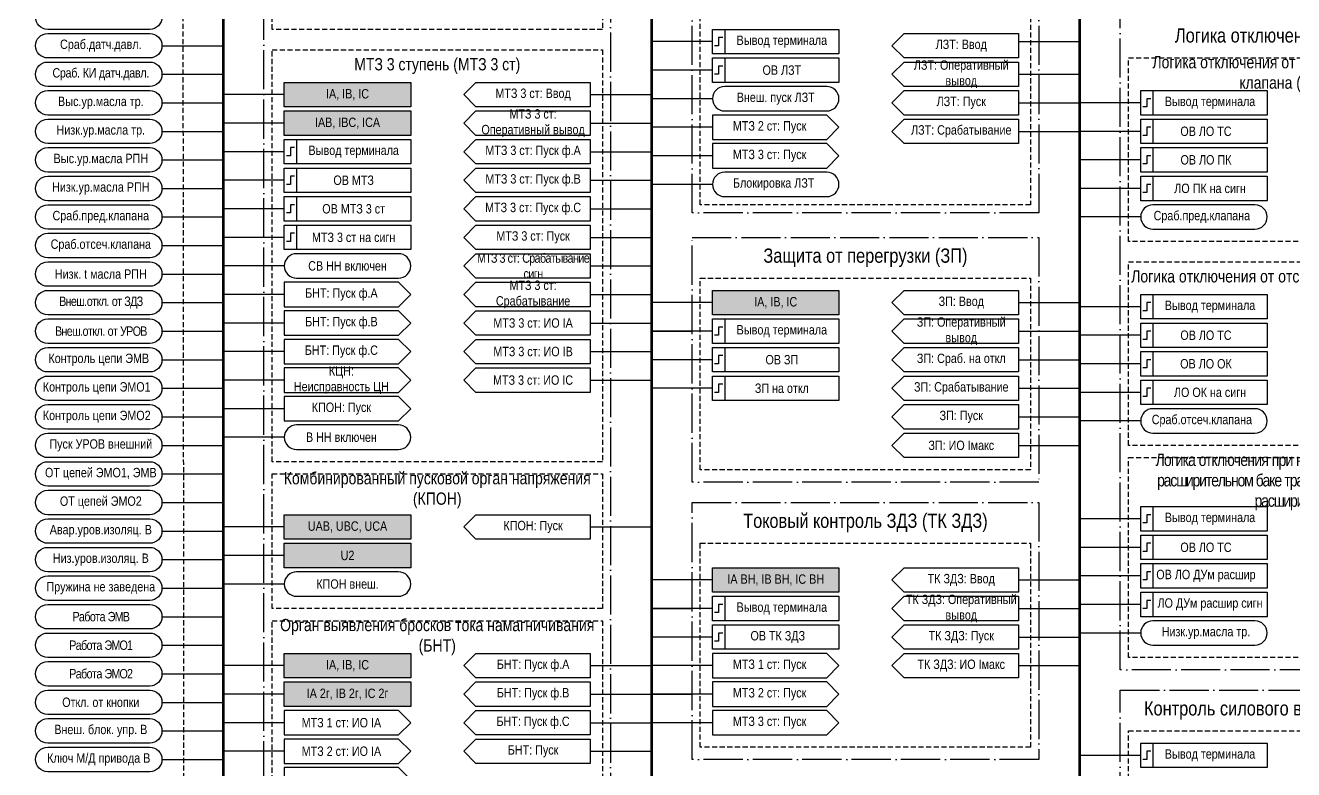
# Model space of a CAD drawing. Header units: millimetres. Extents: x -1595 to 2157, y 0 to 879.
# Drawn here: x -1393.5 to -1082.5, y 345.5 to 528 of the extents above; entities that cross this region are included whole.
import ezdxf

# ---------------------------------------------------------------- set-up
doc = ezdxf.new("R2010")
doc.units = ezdxf.units.MM
doc.linetypes.add('ACAD_ISO04W100', pattern=[30, 24, -3, 0, -3])
doc.linetypes.add('штриховая2', pattern=[0.375, 0.25, -0.125])
doc.layers.add('TEXT', color=7, linetype='Continuous', lineweight=25)
doc.styles.add('2.5_Gost_RD', font='ARIALN.TTF', dxfattribs={"height": 2.5})
doc.styles.add('3.5_Gost_RD', font='ARIALN.TTF', dxfattribs={"height": 3.5})

msp = doc.modelspace()

# ---------------------------------------------------------------- hatches: boundary and pattern name
at = {"ltscale": 100, "true_color": 0xef8637}
h = msp.add_hatch(color=30, dxfattribs=at)
h.dxf.hatch_style = 1
h.paths.add_polyline_path([(-1330, 514), (-1299, 514), (-1299, 508), (-1330, 508)])
h = msp.add_hatch(color=30, dxfattribs=at)
h.dxf.hatch_style = 1
h.paths.add_polyline_path([(-1330, 507), (-1299, 507), (-1299, 501), (-1330, 501)])
h = msp.add_hatch(color=30, dxfattribs=at)
h.dxf.hatch_style = 1
h.paths.add_polyline_path([(-1225, 463), (-1194, 463), (-1194, 457), (-1225, 457)])
h = msp.add_hatch(color=30, dxfattribs=at)
h.dxf.hatch_style = 1
h.paths.add_polyline_path([(-1330, 408), (-1299, 408), (-1299, 402), (-1330, 402)])
h = msp.add_hatch(color=30, dxfattribs=at)
h.dxf.hatch_style = 1
h.paths.add_polyline_path([(-1330, 401), (-1299, 401), (-1299, 395), (-1330, 395)])
h = msp.add_hatch(color=30, dxfattribs=at)
h.dxf.hatch_style = 1
h.paths.add_polyline_path([(-1225, 395), (-1194, 395), (-1194, 389), (-1225, 389)])
h = msp.add_hatch(color=30, dxfattribs=at)
h.dxf.hatch_style = 1
h.paths.add_polyline_path([(-1330, 374), (-1299, 374), (-1299, 368), (-1330, 368)])
h = msp.add_hatch(color=30, dxfattribs=at)
h.dxf.hatch_style = 1
h.paths.add_polyline_path([(-1330, 367), (-1299, 367), (-1299, 361), (-1330, 361)])

# ---------------------------------------------------------------- linework, layer by layer
at = {"lineweight": 100, "ltscale": 100}
for p, q in [((-1345, 744), (-1345, 112)), ((-1240, 744), (-1240, 112)), ((-1135, 744), (-1135, 112))]:
    msp.add_line(p, q, dxfattribs=at)
at = {"ltscale": 100}
for p, q in [((-1360, 523), (-1345, 523)), ((-1225, 524), (-1240, 524)), ((-1150, 524), (-1135, 524)), ((-1225, 517), (-1240, 517)), ((-1360, 516), (-1345, 516)), ((-1150, 516), (-1135, 516)), ((-1330, 511), (-1345, 511)), ((-1255, 511), (-1240, 511)), ((-1360, 509), (-1345, 509)), ((-1225, 510), (-1240, 510)), ((-1150, 509), (-1135, 509)), ((-1120, 509), (-1135, 509)), ((-1330, 504), (-1345, 504)), ((-1255, 504), (-1240, 504)), ((-1360, 502), (-1345, 502)), ((-1225, 503), (-1240, 503)), ((-1150, 502), (-1135, 502)), ((-1120, 502), (-1135, 502)), ((-1360, 495), (-1345, 495)), ((-1330, 497), (-1345, 497)), ((-1255, 497), (-1240, 497)), ((-1225, 496), (-1240, 496)), ((-1120, 495), (-1135, 495)), ((-1330, 490), (-1345, 490)), ((-1255, 490), (-1240, 490)), ((-1225, 489), (-1240, 489)), ((-1360, 488), (-1345, 488)), ((-1120, 488), (-1135, 488)), ((-1330, 483), (-1345, 483)), ((-1255, 483), (-1240, 483)), ((-1360, 481), (-1345, 481)), ((-1120, 481), (-1135, 481)), ((-1330, 476), (-1345, 476)), ((-1255, 476), (-1240, 476)), ((-1360, 474), (-1345, 474)), ((-1360, 467), (-1345, 467)), ((-1330, 469), (-1345, 469)), ((-1255, 469), (-1240, 469)), ((-1330, 462), (-1345, 462)), ((-1255, 462), (-1240, 462)), ((-1360, 460), (-1345, 460)), ((-1225, 460), (-1240, 460)), ((-1150, 460), (-1135, 460)), ((-1120, 459), (-1135, 459)), ((-1330, 455), (-1345, 455)), ((-1255, 455), (-1240, 455)), ((-1360, 453), (-1345, 453)), ((-1225, 453), (-1240, 453)), ((-1240, 453), (-1230, 453)), ((-1150, 453), (-1135, 453)), ((-1120, 452), (-1135, 452)), ((-1330, 448), (-1345, 448)), ((-1255, 448), (-1240, 448)), ((-1360, 446), (-1345, 446)), ((-1225, 446), (-1240, 446)), ((-1150, 446), (-1135, 446)), ((-1120, 445), (-1135, 445)), ((-1360, 439), (-1345, 439)), ((-1330, 441), (-1345, 441)), ((-1255, 441), (-1240, 441)), ((-1225, 439), (-1240, 439)), ((-1150, 439), (-1135, 439)), ((-1120, 438), (-1135, 438)), ((-1330, 434), (-1345, 434)), ((-1178, 435), (-1181, 432)), ((-1178, 435), (-1150, 435)), ((-1360, 432), (-1345, 432)), ((-1181, 432), (-1178, 429)), ((-1150, 432), (-1135, 432)), ((-1120, 431), (-1135, 431)), ((-1330, 427), (-1345, 427)), ((-1178, 428), (-1181, 425)), ((-1178, 428), (-1150, 428)), ((-1360, 425), (-1345, 425)), ((-1181, 425), (-1178, 422)), ((-1150, 425), (-1135, 425)), ((-1360, 418), (-1345, 418)), ((-1360, 411), (-1345, 411)), ((-1330, 405), (-1345, 405)), ((-1255, 405), (-1240, 405)), ((-1120, 407), (-1135, 407)), ((-1360, 404), (-1345, 404)), ((-1120, 400), (-1135, 400)), ((-1360, 397), (-1345, 397)), ((-1330, 398), (-1345, 398)), ((-1225, 392), (-1240, 392)), ((-1150, 392), (-1135, 392)), ((-1120, 393), (-1135, 393)), ((-1360, 390), (-1345, 390)), ((-1330, 391), (-1345, 391)), ((-1120, 386), (-1135, 386)), ((-1360, 383), (-1345, 383)), ((-1225, 385), (-1240, 385)), ((-1240, 385), (-1230, 385)), ((-1150, 385), (-1135, 385)), ((-1178, 381), (-1181, 378)), ((-1178, 381), (-1150, 381)), ((-1225, 378), (-1240, 378)), ((-1181, 378), (-1178, 375)), ((-1150, 378), (-1135, 378)), ((-1120, 379), (-1135, 379)), ((-1360, 376), (-1345, 376)), ((-1178, 374), (-1181, 371)), ((-1178, 374), (-1150, 374)), ((-1330, 371), (-1345, 371)), ((-1255, 371), (-1240, 371)), ((-1225, 371), (-1240, 371)), ((-1181, 371), (-1178, 368)), ((-1150, 371), (-1135, 371)), ((-1360, 369), (-1345, 369)), ((-1330, 364), (-1345, 364)), ((-1255, 364), (-1240, 364)), ((-1225, 364), (-1240, 364)), ((-1240, 364), (-1230, 364)), ((-1360, 362), (-1345, 362)), ((-1360, 355), (-1345, 355)), ((-1330, 357), (-1345, 357)), ((-1255, 357), (-1240, 357)), ((-1225, 357), (-1240, 357)), ((-1330, 350), (-1345, 350)), ((-1255, 350), (-1240, 350)), ((-1120, 349), (-1135, 349)), ((-1360, 348), (-1345, 348))]:
    msp.add_line(p, q, dxfattribs=at)
at = {"color": 251, "linetype": 'ACAD_ISO04W100', "lineweight": 30, "ltscale": 0.4, "true_color": 0x58595b}
for points in [[(-1335, 744), (-1250, 744), (-1250, 234), (-1335, 234)], [(-1230, 540), (-1145, 540), (-1145, 482), (-1230, 482)], [(-1125, 530), (-1040, 530), (-1040, 370), (-1125, 370)], [(-1230, 476), (-1145, 476), (-1145, 416), (-1230, 416)], [(-1230, 411), (-1145, 411), (-1145, 348), (-1230, 348)], [(-1125, 365), (-1040, 365), (-1040, 178), (-1125, 178)]]:
    msp.add_lwpolyline(points, close=True, dxfattribs=at)
at = {"color": 7, "linetype": 'штриховая2', "ltscale": 5}
msp.add_lwpolyline([(-1396, 654), (-1355, 654), (-1354.5, 160), (-1395.5, 160)], close=True, dxfattribs=at)
at = {"linetype": 'штриховая2', "ltscale": 5}
for points in [[(-1333, 628), (-1252, 628), (-1252, 527), (-1333, 527)], [(-1228, 530), (-1147, 530), (-1147, 484), (-1228, 484)], [(-1333, 522), (-1252, 522), (-1252, 421), (-1333, 421)], [(-1123, 520), (-1042, 520), (-1042, 475), (-1123, 475)], [(-1123, 470), (-1042, 470), (-1042, 425), (-1123, 425)], [(-1228, 466), (-1147, 466), (-1147, 419), (-1228, 419)], [(-1123, 422), (-1042, 422), (-1042, 373), (-1123, 373)], [(-1333, 418), (-1252, 418), (-1252, 385), (-1333, 385)], [(-1228, 401), (-1147, 401), (-1147, 351), (-1228, 351)], [(-1333, 382), (-1252, 382), (-1252, 296), (-1333, 296)], [(-1123, 355), (-1042, 355), (-1042, 182), (-1123, 182)]]:
    msp.add_lwpolyline(points, close=True, dxfattribs=at)
at = {"ltscale": 100}
for points in [[(-1388, 527, -1), (-1388, 533), (-1363, 533, -1), (-1363, 527)], [(-1388, 520, -1), (-1388, 526), (-1363, 526, -1), (-1363, 520)], [(-1388, 513, -1), (-1388, 519), (-1363, 519, -1), (-1363, 513)], [(-1388, 506, -1), (-1388, 512), (-1363, 512, -1), (-1363, 506)], [(-1222, 507), (-1197, 507, 1), (-1197, 513), (-1222, 513, 1)], [(-1388, 499, -1), (-1388, 505), (-1363, 505, -1), (-1363, 499)], [(-1388, 492, -1), (-1388, 498), (-1363, 498, -1), (-1363, 492)], [(-1222, 486), (-1197, 486, 1), (-1197, 492), (-1222, 492, 1)], [(-1388, 485, -1), (-1388, 491), (-1363, 491, -1), (-1363, 485)], [(-1388, 478, -1), (-1388, 484), (-1363, 484, -1), (-1363, 478)], [(-1117, 478), (-1092, 478, 1), (-1092, 484), (-1117, 484, 1)], [(-1388, 471, -1), (-1388, 477), (-1363, 477, -1), (-1363, 471)], [(-1388, 471, -1), (-1388, 477), (-1363, 477, -1), (-1363, 471)], [(-1388, 464, -1), (-1388, 470), (-1363, 470, -1), (-1363, 464)], [(-1327, 466), (-1302, 466, 1), (-1302, 472), (-1327, 472, 1)], [(-1388, 457, -1), (-1388, 463), (-1363, 463, -1), (-1363, 457)], [(-1388, 450, -1), (-1388, 456), (-1363, 456, -1), (-1363, 450)], [(-1388, 443, -1), (-1388, 449), (-1363, 449, -1), (-1363, 443)], [(-1388, 436, -1), (-1388, 442), (-1363, 442, -1), (-1363, 436)], [(-1388, 429, -1), (-1388, 435), (-1363, 435, -1), (-1363, 429)], [(-1117, 428), (-1092, 428, 1), (-1092, 434), (-1117, 434, 1)], [(-1327, 424), (-1302, 424, 1), (-1302, 430), (-1327, 430, 1)], [(-1388, 422, -1), (-1388, 428), (-1363, 428, -1), (-1363, 422)], [(-1388, 415, -1), (-1388, 421), (-1363, 421, -1), (-1363, 415)], [(-1388, 408, -1), (-1388, 414), (-1363, 414, -1), (-1363, 408)], [(-1388, 401, -1), (-1388, 407), (-1363, 407, -1), (-1363, 401)], [(-1388, 394, -1), (-1388, 400), (-1363, 400, -1), (-1363, 394)], [(-1388, 387, -1), (-1388, 393), (-1363, 393, -1), (-1363, 387)], [(-1327, 388), (-1302, 388, 1), (-1302, 394), (-1327, 394, 1)], [(-1388, 380, -1), (-1388, 386), (-1363, 386, -1), (-1363, 380)], [(-1117, 376), (-1092, 376, 1), (-1092, 382), (-1117, 382, 1)], [(-1388, 373, -1), (-1388, 379), (-1363, 379, -1), (-1363, 373)], [(-1388, 366, -1), (-1388, 372), (-1363, 372, -1), (-1363, 366)], [(-1388, 359, -1), (-1388, 365), (-1363, 365, -1), (-1363, 359)], [(-1388, 352, -1), (-1388, 358), (-1363, 358, -1), (-1363, 352)], [(-1388, 345, -1), (-1388, 351), (-1363, 351, -1), (-1363, 345)]]:
    msp.add_lwpolyline(points, format="xyb", close=True, dxfattribs=at)
for points in [[(-1225, 527), (-1222, 527), (-1222, 521), (-1225, 521)], [(-1225, 527), (-1194, 527), (-1194, 521), (-1225, 521)], [(-1225, 520), (-1222, 520), (-1222, 514), (-1225, 514)], [(-1225, 520), (-1194, 520), (-1194, 514), (-1225, 514)], [(-1330, 514), (-1299, 514), (-1299, 508), (-1330, 508)], [(-1255, 514), (-1255, 508), (-1283, 508), (-1286, 511), (-1283, 514)], [(-1120, 512), (-1117, 512), (-1117, 506), (-1120, 506)], [(-1120, 512), (-1089, 512), (-1089, 506), (-1120, 506)], [(-1330, 507), (-1299, 507), (-1299, 501), (-1330, 501)], [(-1255, 507), (-1255, 501), (-1283, 501), (-1286, 504), (-1283, 507)], [(-1120, 505), (-1117, 505), (-1117, 499), (-1120, 499)], [(-1120, 505), (-1089, 505), (-1089, 499), (-1120, 499)], [(-1330, 500), (-1327, 500), (-1327, 494), (-1330, 494)], [(-1330, 500), (-1299, 500), (-1299, 494), (-1330, 494)], [(-1255, 500), (-1255, 494), (-1283, 494), (-1286, 497), (-1283, 500)], [(-1120, 498), (-1117, 498), (-1117, 492), (-1120, 492)], [(-1120, 498), (-1089, 498), (-1089, 492), (-1120, 492)], [(-1330, 493), (-1327, 493), (-1327, 487), (-1330, 487)], [(-1330, 493), (-1299, 493), (-1299, 487), (-1330, 487)], [(-1255, 493), (-1255, 487), (-1283, 487), (-1286, 490), (-1283, 493)], [(-1120, 491), (-1117, 491), (-1117, 485), (-1120, 485)], [(-1120, 491), (-1089, 491), (-1089, 485), (-1120, 485)], [(-1330, 486), (-1327, 486), (-1327, 480), (-1330, 480)], [(-1330, 486), (-1299, 486), (-1299, 480), (-1330, 480)], [(-1255, 486), (-1255, 480), (-1283, 480), (-1286, 483), (-1283, 486)], [(-1330, 479), (-1327, 479), (-1327, 473), (-1330, 473)], [(-1330, 479), (-1299, 479), (-1299, 473), (-1330, 473)], [(-1255, 479), (-1255, 473), (-1283, 473), (-1286, 476), (-1283, 479)], [(-1255, 472), (-1255, 466), (-1283, 466), (-1286, 469), (-1283, 472)], [(-1255, 465), (-1255, 459), (-1283, 459), (-1286, 462), (-1283, 465)], [(-1225, 463), (-1194, 463), (-1194, 457), (-1225, 457)], [(-1120, 462), (-1117, 462), (-1117, 456), (-1120, 456)], [(-1120, 462), (-1089, 462), (-1089, 456), (-1120, 456)], [(-1255, 458), (-1255, 452), (-1283, 452), (-1286, 455), (-1283, 458)], [(-1225, 456), (-1222, 456), (-1222, 450), (-1225, 450)], [(-1225, 456), (-1194, 456), (-1194, 450), (-1225, 450)], [(-1120, 455), (-1117, 455), (-1117, 449), (-1120, 449)], [(-1120, 455), (-1089, 455), (-1089, 449), (-1120, 449)], [(-1255, 451), (-1255, 445), (-1283, 445), (-1286, 448), (-1283, 451)], [(-1225, 449), (-1222, 449), (-1222, 443), (-1225, 443)], [(-1225, 449), (-1194, 449), (-1194, 443), (-1225, 443)], [(-1178, 449), (-1150, 449), (-1150, 443), (-1178, 443), (-1181, 446)], [(-1120, 448), (-1117, 448), (-1117, 442), (-1120, 442)], [(-1120, 448), (-1089, 448), (-1089, 442), (-1120, 442)], [(-1255, 444), (-1255, 438), (-1283, 438), (-1286, 441), (-1283, 444)], [(-1225, 442), (-1222, 442), (-1222, 436), (-1225, 436)], [(-1225, 442), (-1194, 442), (-1194, 436), (-1225, 436)], [(-1178, 442), (-1150, 442), (-1150, 436), (-1178, 436), (-1181, 439)], [(-1120, 441), (-1117, 441), (-1117, 435), (-1120, 435)], [(-1120, 441), (-1089, 441), (-1089, 435), (-1120, 435)], [(-1330, 408), (-1299, 408), (-1299, 402), (-1330, 402)], [(-1255, 402), (-1283, 402), (-1286, 405), (-1283, 408), (-1255, 408)], [(-1120, 410), (-1117, 410), (-1117, 404), (-1120, 404)], [(-1120, 410), (-1089, 410), (-1089, 404), (-1120, 404)], [(-1120, 403), (-1117, 403), (-1117, 397), (-1120, 397)], [(-1120, 403), (-1089, 403), (-1089, 397), (-1120, 397)], [(-1330, 401), (-1299, 401), (-1299, 395), (-1330, 395)], [(-1225, 395), (-1194, 395), (-1194, 389), (-1225, 389)], [(-1120, 396), (-1117, 396), (-1117, 390), (-1120, 390)], [(-1120, 396), (-1089, 396), (-1089, 390), (-1120, 390)], [(-1120, 389), (-1117, 389), (-1117, 383), (-1120, 383)], [(-1120, 389), (-1089, 389), (-1089, 383), (-1120, 383)], [(-1225, 388), (-1222, 388), (-1222, 382), (-1225, 382)], [(-1225, 388), (-1194, 388), (-1194, 382), (-1225, 382)], [(-1225, 381), (-1222, 381), (-1222, 375), (-1225, 375)], [(-1225, 381), (-1194, 381), (-1194, 375), (-1225, 375)], [(-1330, 374), (-1299, 374), (-1299, 368), (-1330, 368)], [(-1255, 374), (-1255, 368), (-1283, 368), (-1286, 371), (-1283, 374)], [(-1330, 367), (-1299, 367), (-1299, 361), (-1330, 361)], [(-1255, 367), (-1255, 361), (-1283, 361), (-1286, 364), (-1283, 367)], [(-1255, 360), (-1255, 354), (-1283, 354), (-1286, 357), (-1283, 360)], [(-1255, 353), (-1255, 347), (-1283, 347), (-1286, 350), (-1283, 353)], [(-1120, 352), (-1089, 352), (-1089, 346), (-1120, 346)], [(-1120, 352), (-1117, 352), (-1117, 346), (-1120, 346)]]:
    msp.add_lwpolyline(points, close=True, dxfattribs=at)
for points in [[(-1181, 523), (-1178, 526), (-1150, 526), (-1150, 520), (-1178, 520), (-1181, 523)], [(-1181, 516), (-1178, 519), (-1150, 519), (-1150, 513), (-1178, 513), (-1181, 516)], [(-1181, 509), (-1178, 512), (-1150, 512), (-1150, 506), (-1178, 506), (-1181, 509)], [(-1194, 503), (-1197, 506), (-1225, 506), (-1225, 500), (-1197, 500), (-1194, 503)], [(-1181, 502), (-1178, 505), (-1150, 505), (-1150, 499), (-1178, 499), (-1181, 502)], [(-1194, 496), (-1197, 499), (-1225, 499), (-1225, 493), (-1197, 493), (-1194, 496)], [(-1299, 462), (-1302, 465), (-1330, 465), (-1330, 459), (-1302, 459), (-1299, 462)], [(-1181, 460), (-1178, 463), (-1150, 463), (-1150, 457), (-1178, 457), (-1181, 460)], [(-1299, 455), (-1302, 458), (-1330, 458), (-1330, 452), (-1302, 452), (-1299, 455)], [(-1181, 453), (-1178, 456), (-1150, 456), (-1150, 450), (-1178, 450), (-1181, 453)], [(-1299, 448), (-1302, 451), (-1330, 451), (-1330, 445), (-1302, 445), (-1299, 448)], [(-1299, 441), (-1302, 444), (-1330, 444), (-1330, 438), (-1302, 438), (-1299, 441)], [(-1299, 434), (-1302, 437), (-1330, 437), (-1330, 431), (-1302, 431), (-1299, 434)], [(-1181, 432), (-1178, 435), (-1150, 435), (-1150, 429), (-1178, 429), (-1181, 432)], [(-1181, 425), (-1178, 428), (-1150, 428), (-1150, 422), (-1178, 422), (-1181, 425)], [(-1181, 392), (-1178, 395), (-1150, 395), (-1150, 389), (-1178, 389), (-1181, 392)], [(-1181, 385), (-1178, 388), (-1150, 388), (-1150, 382), (-1178, 382), (-1181, 385)], [(-1181, 378), (-1178, 381), (-1150, 381), (-1150, 375), (-1178, 375), (-1181, 378)], [(-1194, 371), (-1197, 374), (-1225, 374), (-1225, 368), (-1197, 368), (-1194, 371)], [(-1181, 371), (-1178, 374), (-1150, 374), (-1150, 368), (-1178, 368), (-1181, 371)], [(-1194, 364), (-1197, 367), (-1225, 367), (-1225, 361), (-1197, 361), (-1194, 364)], [(-1299, 357), (-1302, 360), (-1330, 360), (-1330, 354), (-1302, 354), (-1299, 357)], [(-1194, 357), (-1197, 360), (-1225, 360), (-1225, 354), (-1197, 354), (-1194, 357)], [(-1299, 350), (-1302, 353), (-1330, 353), (-1330, 347), (-1302, 347), (-1299, 350)], [(-1299, 343), (-1302, 346), (-1330, 346), (-1330, 340), (-1302, 340), (-1299, 343)]]:
    msp.add_lwpolyline(points, dxfattribs=at)
at = {"lineweight": 30, "ltscale": 100}
for points in [[(-1222.5, 525), (-1223.5, 525), (-1223.5, 523), (-1224.5, 523)], [(-1222.5, 518), (-1223.5, 518), (-1223.5, 516), (-1224.5, 516)], [(-1117.5, 510), (-1118.5, 510), (-1118.5, 508), (-1119.5, 508)], [(-1117.5, 503), (-1118.5, 503), (-1118.5, 501), (-1119.5, 501)], [(-1327.5, 498), (-1328.5, 498), (-1328.5, 496), (-1329.5, 496)], [(-1117.5, 496), (-1118.5, 496), (-1118.5, 494), (-1119.5, 494)], [(-1327.5, 491), (-1328.5, 491), (-1328.5, 489), (-1329.5, 489)], [(-1117.5, 489), (-1118.5, 489), (-1118.5, 487), (-1119.5, 487)], [(-1327.5, 484), (-1328.5, 484), (-1328.5, 482), (-1329.5, 482)], [(-1327.5, 477), (-1328.5, 477), (-1328.5, 475), (-1329.5, 475)], [(-1117.5, 460), (-1118.5, 460), (-1118.5, 458), (-1119.5, 458)], [(-1222.5, 454), (-1223.5, 454), (-1223.5, 452), (-1224.5, 452)], [(-1117.5, 453), (-1118.5, 453), (-1118.5, 451), (-1119.5, 451)], [(-1222.5, 447), (-1223.5, 447), (-1223.5, 445), (-1224.5, 445)], [(-1117.5, 446), (-1118.5, 446), (-1118.5, 444), (-1119.5, 444)], [(-1222.5, 440), (-1223.5, 440), (-1223.5, 438), (-1224.5, 438)], [(-1117.5, 439), (-1118.5, 439), (-1118.5, 437), (-1119.5, 437)], [(-1117.5, 408), (-1118.5, 408), (-1118.5, 406), (-1119.5, 406)], [(-1117.5, 401), (-1118.5, 401), (-1118.5, 399), (-1119.5, 399)], [(-1117.5, 394), (-1118.5, 394), (-1118.5, 392), (-1119.5, 392)], [(-1222.5, 386), (-1223.5, 386), (-1223.5, 384), (-1224.5, 384)], [(-1117.5, 387), (-1118.5, 387), (-1118.5, 385), (-1119.5, 385)], [(-1222.5, 379), (-1223.5, 379), (-1223.5, 377), (-1224.5, 377)], [(-1117.5, 350), (-1118.5, 350), (-1118.5, 348), (-1119.5, 348)]]:
    msp.add_lwpolyline(points, dxfattribs=at)

# ---------------------------------------------------------------- texts
at = {"color": 30, "ltscale": 100, "true_color": 0xef8637, "attachment_point": 5, "style": '3.5_Gost_RD'}
for s, insert, char_height, width in [('Логика отключения ТС (ЛО ТС)', (-1082.5, 525), 3.5, 85), ('МТЗ 3 ступень (МТЗ 3 ст)', (-1292.5, 518), 3, 81), ('Логика отключения от предохранительного клапана (ЛО ПК)', (-1082.5, 516), 3, 81), ('Защита от перегрузки (ЗП)', (-1187.5, 471), 3.5, 85), ('Логика отключения от отсечного клапана (ЛО ОК)', (-1082.5, 466), 3, 81), ('{\\T0.9;Логика отключения при низком уровне масла в \\T0.8;расширительном баке трансформатора (ЛО ДУм расширителя)}', (-1082.5, 416), 3, 81), ('Комбинированный пусковой орган напряжения (КПОН)', (-1292.5, 414), 3, 81), ('Токовый контроль ЗДЗ (ТК ЗДЗ)', (-1187.5, 406), 3.5, 85), ('Орган выявления бросков тока намагничивания (БНТ)', (-1292.5, 378), 3, 81), ('Контроль силового выключателя (КСВ)', (-1082.5, 360), 3.5, 85)]:
    msp.add_mtext(s, dxfattribs=dict(at, insert=insert, char_height=char_height, width=width))
at = {"ltscale": 100, "char_height": 2.3, "attachment_point": 5, "style": '2.5_Gost_RD'}
for s, insert, width in [('\\A1;Выс.ур.масла тр.', (-1375, 509), 31), ('МТЗ 3 ст: Ввод', (-1269, 511), 28), ('МТЗ 3 ст: Оперативный вывод', (-1269, 504), 28), ('\\A1;Низк.ур.масла тр.', (-1375, 502), 29.7748), ('МТЗ 3 ст: Пуск ф.А', (-1269, 497), 28), ('\\A1;Выс.ур.масла РПН', (-1375, 495), 31), ('МТЗ 3 ст: Пуск ф.В', (-1269, 490), 28), ('\\A1;Низк.ур.масла РПН', (-1375, 488), 29.7748), ('\\A1;Сраб.пред.клапана', (-1375, 481), 31), ('МТЗ 3 ст: Пуск ф.С', (-1269, 483), 28), ('\\A1;Сраб.пред.клапана', (-1105, 481), 31), ('МТЗ 3 ст: Пуск', (-1269, 476), 28), ('\\A1;Сраб.отсеч.клапана', (-1375, 474), 31), ('СВ НН включен', (-1314.5, 469), 31), ('{\\T0.9;МТЗ 3 ст: Срабатывание сигн}', (-1269, 469), 28), ('\\A1;Низк. t масла РПН', (-1375, 467), 29.7748), ('МТЗ 3 ст: Срабатывание ', (-1269, 462), 28), ('{\\T0.9;Внеш.откл. от ЗДЗ}', (-1375, 460), 31), ('ЗП: Ввод', (-1164, 460), 28), ('{\\T0.9;Внеш.откл. от УРОВ}', (-1375, 453), 31), ('МТЗ 3 ст: ИО IА', (-1269, 455), 28), ('МТЗ 3 ст: ИО IВ', (-1269, 448), 28), ('КЦН: Неисправность ЦН', (-1316, 441), 24.1147), ('МТЗ 3 ст: ИО IС', (-1269, 441), 28), ('КПОН: Пуск', (-1316, 434), 28), ('ЗП: Пуск', (-1164, 432), 28), ('\\A1;Сраб.отсеч.клапана', (-1105, 431), 31), ('Пуск УРОВ внешний', (-1375, 425), 31), ('В НН включен', (-1316, 427), 28), ('ЗП: ИО Iмакс', (-1164, 425), 28), ('КПОН: Пуск', (-1269, 405), 28), ('КПОН внеш.', (-1314.5, 391), 31), ('ТК ЗДЗ: Ввод', (-1164, 392), 28), ('ТК ЗДЗ: Оперативный вывод', (-1164, 385), 28), ('ОВ ТК ЗДЗ ', (-1209, 378), 28), ('ТК ЗДЗ: Пуск', (-1164, 378), 28), ('\\A1;Низк.ур.масла тр.', (-1104, 379), 29.7748), ('БНТ: Пуск ф.А', (-1269, 371), 28), ('ТК ЗДЗ: ИО Iмакс', (-1164, 371), 28), ('БНТ: Пуск ф.В', (-1269, 364), 28), ('БНТ: Пуск ф.С', (-1269, 357), 28), ('БНТ: Пуск', (-1269, 350), 28)]:
    msp.add_mtext(s, dxfattribs=dict(at, insert=insert, width=width))
at = {"color": 0, "ltscale": 100, "char_height": 2.3, "attachment_point": 5, "style": '2.5_Gost_RD'}
for s, insert, width in [('{\\C256;IA, IB, IC}', (-1314.5, 511), 23.725), ('{\\C256;Вывод терминала}', (-1103, 509), 28), ('{\\C256;IAB, IBC, ICA}', (-1314.5, 504), 23.725), ('{\\C256;ОВ ЛО ТС}', (-1104, 502), 28), ('{\\C256;Вывод терминала}', (-1313, 497), 28), ('{\\C256;ОВ ЛО ПК}', (-1104, 495), 28), ('{\\C256;ЛО ПК на сигн}', (-1103, 488), 28), ('{\\C256;МТЗ 3 ст на сигн}', (-1313, 476), 28), ('{\\C256;IA, IB, IC}', (-1209.5, 460), 23.725), ('{\\C256;Вывод терминала}', (-1103, 459), 28), ('{\\C256;Вывод терминала}', (-1208, 453), 28), ('{\\C256;ОВ ЛО ТС}', (-1104, 452), 28), ('{\\C256;ОВ ЛО ОК}', (-1104, 445), 28), ('{\\C256;ЛО ОК на сигн}', (-1103, 438), 28), ('{\\C256;Вывод терминала}', (-1103, 407), 28), ('{\\C256;UAB, UBC, UCA}', (-1314.5, 405), 23.725), ('{\\C256;ОВ ЛО ТС}', (-1104, 400), 28), ('{\\C256;U2}', (-1314.5, 398), 23.725), ('{\\C256;IA ВН, IB ВН, IC ВН}', (-1209.5, 392), 31), ('{\\C256;ОВ ЛО ДУм расшир}', (-1104, 393), 28), ('{\\C256;Вывод терминала}', (-1208, 385), 28), ('{\\C256;ЛО ДУм расшир сигн}', (-1103, 386), 28), ('{\\C256;IA, IB, IC}', (-1314.5, 371), 23.725), ('{\\C256;IA 2г, IB 2г, IC 2г}', (-1314.5, 364), 23.725)]:
    msp.add_mtext(s, dxfattribs=dict(at, insert=insert, width=width))
at = {"layer": 'TEXT', "ltscale": 100, "char_height": 2.3, "attachment_point": 5, "style": '2.5_Gost_RD'}
for s, insert, width in [('\\A1;Сраб.д{\\T0.95;а}тч.давл.', (-1375, 523), 31), ('ЛЗТ: Ввод', (-1164, 523), 28), ('ЛЗТ: Оперативный вывод', (-1164, 516), 28), ('\\A1;{\\T0.95;Сраб. КИ датч.давл.}', (-1375, 516), 31), ('\\A1;Внеш. пуск ЛЗТ', (-1209.5, 510), 31), ('ЛЗТ: Пуск', (-1164, 509), 28), ('МТЗ 2 ст: Пуск', (-1211, 503), 28), ('ЛЗТ: Срабатывание', (-1164, 502), 28), ('МТЗ 3 ст: Пуск', (-1211, 496), 28), ('\\A1;Блокировка ЛЗТ', (-1210, 489), 31), ('БНТ: Пуск ф.А', (-1316, 462), 28), ('БНТ: Пуск ф.В', (-1316, 455), 28), ('ЗП: Оперативный вывод', (-1164, 453), 28), ('БНТ: Пуск ф.С', (-1316, 448), 28), ('Контроль цепи ЭМВ', (-1375.5, 446), 28), ('ЗП: Сраб. на откл', (-1164, 446), 28), ('Контроль цепи ЭМО1', (-1376, 439), 28), ('Контроль цепи ЭМО2', (-1376, 432), 28), ('ОТ цепей ЭМО1, ЭМВ', (-1375, 418), 31), ('ОТ цепей ЭМО2', (-1375, 411), 31), ('Авар.уров.изоляц. В', (-1375, 404), 31), ('Низ.уров.изоляц. В', (-1375, 397), 31), ('Пружина не заведена', (-1375, 390), 28), ('{\\T0.9;Работа ЭМВ}', (-1375, 383), 31), ('{\\T0.9;Работа ЭМО1}', (-1375, 376), 31), ('{\\T0.9;Работа ЭМО2}', (-1375, 369), 31), ('МТЗ 1 ст: Пуск', (-1211, 371), 28), ('МТЗ 2 ст: Пуск', (-1211, 364), 28), ('Откл. от кнопки', (-1375, 362), 31), ('МТЗ 1 ст: ИО IА', (-1316, 357), 28), ('МТЗ 3 ст: Пуск', (-1211, 357), 28), ('Внеш. блок. упр. В', (-1375, 355), 31), ('Ключ М/Д привода В', (-1375.5, 348), 31), ('МТЗ 2 ст: ИО IА', (-1316, 350), 28)]:
    msp.add_mtext(s, dxfattribs=dict(at, insert=insert, width=width))
at = {"layer": 'TEXT', "color": 0, "ltscale": 100, "char_height": 2.3, "width": 28, "attachment_point": 5, "style": '2.5_Gost_RD'}
for s, insert in [('{\\C256;Вывод терминала}', (-1208, 524)), ('{\\C256;ОВ ЛЗТ}', (-1208, 517)), ('{\\C256;ОВ МТЗ}', (-1313, 490)), ('{\\C256;ОВ МТЗ 3 ст}', (-1313, 483)), ('{\\C256;ОВ ЗП}', (-1208, 446)), ('{\\C256;ЗП на откл}', (-1208, 439)), ('{\\C256;ЗП: Срабатывание}', (-1164, 439)), ('{\\C256;Вывод терминала}', (-1103, 349))]:
    msp.add_mtext(s, dxfattribs=dict(at, insert=insert))

doc.saveas('drawing.dxf')
